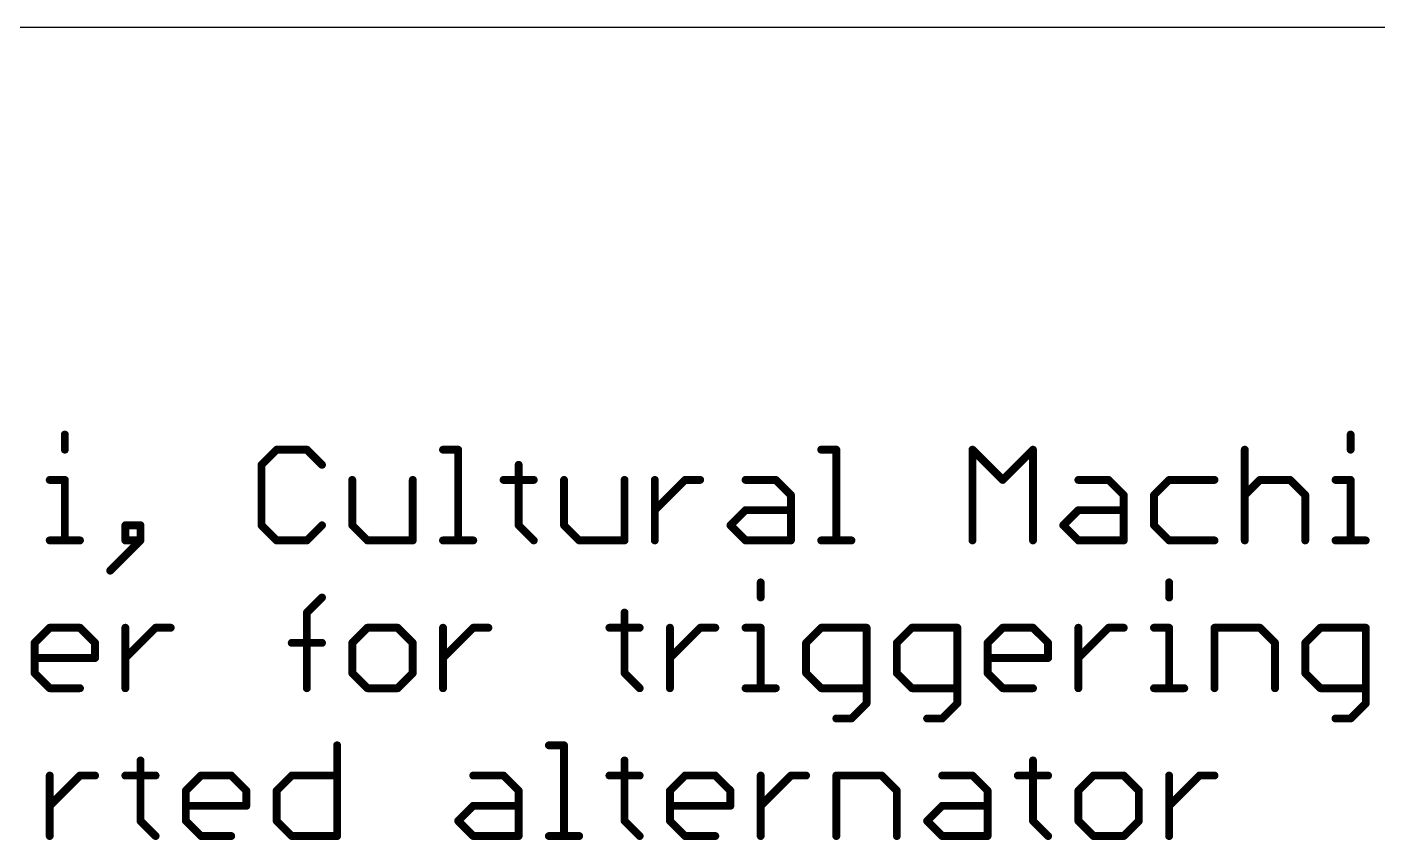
# Model space of a CAD drawing. Extents: x 0 to 88.9, y -10.5 to 54.6.
# Drawn here: x 16.71 to 34.12, y -10.48 to 0 of the extents above; entities that cross this region are included whole.
import ezdxf

# ---------------------------------------------------------------- set-up
doc = ezdxf.new("R2010")
doc.units = 0
doc.layers.add('20', color=7, linetype='CONTINUOUS')
doc.layers.add('44', color=253, linetype='CONTINUOUS')

msp = doc.modelspace()

# ---------------------------------------------------------------- linework, layer by layer
at = {"layer": '20'}
msp.add_line((0, 0), (88.8875, 0), dxfattribs=at)
at = {"layer": '44', "const_width": 0.0508}
for points in [[(17.2274, -5.2524, 1), (17.1765, -5.2524)], [(33.7938, -5.2524, 1), (33.743, -5.2524)], [(17.1765, -5.4473, 1), (17.2274, -5.4473)], [(19.9305, -5.4219, 1), (19.9305, -5.4727)], [(19.9485, -5.4653, 1), (19.9126, -5.4293)], [(20.3383, -5.4293, 1), (20.3024, -5.4653)], [(20.3203, -5.4727, 1), (20.3203, -5.4219)], [(22.0744, -5.4219, 1), (22.0744, -5.4727)], [(22.2947, -5.4473, 1), (22.2439, -5.4473)], [(22.2693, -5.4727, 1), (22.2693, -5.4219)], [(26.9469, -5.4219, 1), (26.9469, -5.4727)], [(27.1672, -5.4473, 1), (27.1164, -5.4473)], [(27.1418, -5.4727, 1), (27.1418, -5.4219)], [(28.9213, -5.4473, 1), (28.8705, -5.4473)], [(28.9139, -5.4293, 1), (28.878, -5.4653)], [(29.7009, -5.4473, 1), (29.6501, -5.4473)], [(29.6935, -5.4653, 1), (29.6576, -5.4293)], [(32.4295, -5.4473, 1), (32.3787, -5.4473)], [(33.743, -5.4473, 1), (33.7938, -5.4473)], [(19.761, -5.6422, 1), (19.7102, -5.6422)], [(19.7177, -5.6242, 1), (19.7536, -5.6602)], [(20.4973, -5.6602, 1), (20.5332, -5.6242)], [(23.0743, -5.6422, 1), (23.0235, -5.6422)], [(17.0071, -5.8117, 1), (17.0071, -5.8625)], [(17.2274, -5.8371, 1), (17.1765, -5.8371)], [(17.202, -5.8625, 1), (17.202, -5.8117)], [(20.9304, -5.8371, 1), (20.8796, -5.8371)], [(21.71, -5.8371, 1), (21.6592, -5.8371)], [(22.854, -5.8117, 1), (22.854, -5.8625)], [(23.2438, -5.8625, 1), (23.2438, -5.8117)], [(23.659, -5.8371, 1), (23.6082, -5.8371)], [(24.4386, -5.8371, 1), (24.3878, -5.8371)], [(24.8284, -5.8371, 1), (24.7776, -5.8371)], [(25.1928, -5.8117, 1), (25.1928, -5.8625)], [(25.2108, -5.8551, 1), (25.1749, -5.8191)], [(25.3877, -5.8625, 1), (25.3877, -5.8117)], [(25.9724, -5.8117, 1), (25.9724, -5.8625)], [(26.3802, -5.8191, 1), (26.3443, -5.8551)], [(26.3622, -5.8625, 1), (26.3622, -5.8117)], [(29.2678, -5.8191, 1), (29.3037, -5.8551)], [(29.2678, -5.8551, 1), (29.3037, -5.8191)], [(30.2602, -5.8117, 1), (30.2602, -5.8625)], [(30.668, -5.8191, 1), (30.632, -5.8551)], [(30.65, -5.8625, 1), (30.65, -5.8117)], [(31.4296, -5.8117, 1), (31.4296, -5.8625)], [(31.4476, -5.8551, 1), (31.4116, -5.8191)], [(32.0143, -5.8625, 1), (32.0143, -5.8117)], [(32.599, -5.8117, 1), (32.599, -5.8625)], [(32.617, -5.8551, 1), (32.581, -5.8191)], [(33.0068, -5.8191, 1), (32.9708, -5.8551)], [(32.9888, -5.8625, 1), (32.9888, -5.8117)], [(33.5735, -5.8117, 1), (33.5735, -5.8625)], [(33.7938, -5.8371, 1), (33.743, -5.8371)], [(33.7684, -5.8625, 1), (33.7684, -5.8117)], [(26.5825, -6.032, 1), (26.5317, -6.032)], [(26.5392, -6.05, 1), (26.5751, -6.014)], [(30.8703, -6.032, 1), (30.8195, -6.032)], [(30.8269, -6.05, 1), (30.8629, -6.014)], [(31.2167, -6.014, 1), (31.2527, -6.05)], [(31.2601, -6.032, 1), (31.2093, -6.032)], [(32.3861, -6.014, 1), (32.4221, -6.05)], [(33.2091, -6.032, 1), (33.1583, -6.032)], [(33.1657, -6.05, 1), (33.2017, -6.014)], [(24.7851, -6.2089, 1), (24.821, -6.2449)], [(25.9724, -6.2015, 1), (25.9724, -6.2523)], [(25.9904, -6.2449, 1), (25.9545, -6.2089)], [(26.5571, -6.2523, 1), (26.5571, -6.2015)], [(30.2602, -6.2015, 1), (30.2602, -6.2523)], [(30.2782, -6.2449, 1), (30.2422, -6.2089)], [(30.8449, -6.2523, 1), (30.8449, -6.2015)], [(17.9815, -6.3964, 1), (17.9815, -6.4472)], [(18.0069, -6.4218, 1), (17.9561, -6.4218)], [(18.2018, -6.4218, 1), (18.151, -6.4218)], [(18.1764, -6.4472, 1), (18.1764, -6.3964)], [(19.7536, -6.4038, 1), (19.7177, -6.4398)], [(19.7102, -6.4218, 1), (19.761, -6.4218)], [(20.5332, -6.4398, 1), (20.4973, -6.4038)], [(20.923, -6.4038, 1), (20.8871, -6.4398)], [(20.8796, -6.4218, 1), (20.9304, -6.4218)], [(23.0669, -6.4038, 1), (23.031, -6.4398)], [(23.0235, -6.4218, 1), (23.0743, -6.4218)], [(23.6516, -6.4038, 1), (23.6157, -6.4398)], [(23.6082, -6.4218, 1), (23.659, -6.4218)], [(25.7955, -6.4038, 1), (25.7596, -6.4398)], [(25.7596, -6.4038, 1), (25.7955, -6.4398)], [(30.0833, -6.4038, 1), (30.0474, -6.4398)], [(30.0474, -6.4038, 1), (30.0833, -6.4398)], [(31.2527, -6.4038, 1), (31.2167, -6.4398)], [(31.2093, -6.4218, 1), (31.2601, -6.4218)], [(17.0071, -6.5913, 1), (17.0071, -6.6421)], [(17.1765, -6.6167, 1), (17.2274, -6.6167)], [(17.3969, -6.6421, 1), (17.3969, -6.5913)], [(17.9815, -6.5913, 1), (17.9815, -6.6421)], [(17.9561, -6.6167, 1), (18.0069, -6.6167)], [(18.151, -6.6167, 1), (18.2018, -6.6167)], [(18.1944, -6.6347, 1), (18.1585, -6.5987)], [(18.1764, -6.6421, 1), (18.1764, -6.5913)], [(19.9305, -6.5913, 1), (19.9305, -6.6421)], [(19.9126, -6.6347, 1), (19.9485, -6.5987)], [(20.3024, -6.5987, 1), (20.3383, -6.6347)], [(20.3203, -6.6421, 1), (20.3203, -6.5913)], [(21.0999, -6.5913, 1), (21.0999, -6.6421)], [(21.082, -6.6347, 1), (21.1179, -6.5987)], [(21.6592, -6.6167, 1), (21.71, -6.6167)], [(21.6846, -6.6421, 1), (21.6846, -6.5913)], [(22.0744, -6.5913, 1), (22.0744, -6.6421)], [(22.2439, -6.6167, 1), (22.2947, -6.6167)], [(22.4642, -6.6421, 1), (22.4642, -6.5913)], [(23.2259, -6.6347, 1), (23.2618, -6.5987)], [(23.8285, -6.5913, 1), (23.8285, -6.6421)], [(23.8106, -6.6347, 1), (23.8465, -6.5987)], [(24.3878, -6.6167, 1), (24.4386, -6.6167)], [(24.4132, -6.6421, 1), (24.4132, -6.5913)], [(24.7776, -6.6167, 1), (24.8284, -6.6167)], [(25.9724, -6.5913, 1), (25.9724, -6.6421)], [(25.9545, -6.6347, 1), (25.9904, -6.5987)], [(26.5317, -6.6167, 1), (26.5825, -6.6167)], [(26.5571, -6.6421, 1), (26.5571, -6.5913)], [(26.9469, -6.5913, 1), (26.9469, -6.6421)], [(27.1164, -6.6167, 1), (27.1672, -6.6167)], [(27.3367, -6.6421, 1), (27.3367, -6.5913)], [(28.8705, -6.6167, 1), (28.9213, -6.6167)], [(29.6501, -6.6167, 1), (29.7009, -6.6167)], [(30.2602, -6.5913, 1), (30.2602, -6.6421)], [(30.2422, -6.6347, 1), (30.2782, -6.5987)], [(30.8195, -6.6167, 1), (30.8703, -6.6167)], [(30.8449, -6.6421, 1), (30.8449, -6.5913)], [(31.4296, -6.5913, 1), (31.4296, -6.6421)], [(31.4116, -6.6347, 1), (31.4476, -6.5987)], [(32.0143, -6.6421, 1), (32.0143, -6.5913)], [(32.3787, -6.6167, 1), (32.4295, -6.6167)], [(33.1583, -6.6167, 1), (33.2091, -6.6167)], [(33.5735, -6.5913, 1), (33.5735, -6.6421)], [(33.743, -6.6167, 1), (33.7938, -6.6167)], [(33.9633, -6.6421, 1), (33.9633, -6.5913)], [(17.7687, -6.9885, 1), (17.8046, -7.0245)], [(26.1927, -7.1574, 1), (26.1419, -7.1574)], [(31.455, -7.1574, 1), (31.4042, -7.1574)], [(20.5332, -7.3703, 1), (20.4973, -7.3343)], [(26.1419, -7.3523, 1), (26.1927, -7.3523)], [(31.4042, -7.3523, 1), (31.455, -7.3523)], [(20.3457, -7.5472, 1), (20.2949, -7.5472)], [(20.3024, -7.5292, 1), (20.3383, -7.5652)], [(24.4386, -7.5472, 1), (24.3878, -7.5472)], [(17.007, -7.7167, 1), (17.007, -7.7675)], [(17.025, -7.7601, 1), (16.9891, -7.7241)], [(17.4148, -7.7241, 1), (17.3789, -7.7601)], [(17.3968, -7.7675, 1), (17.3968, -7.7167)], [(18.0069, -7.7421, 1), (17.9561, -7.7421)], [(18.3713, -7.7167, 1), (18.3713, -7.7675)], [(18.3893, -7.7601, 1), (18.3534, -7.7241)], [(18.5662, -7.7675, 1), (18.5662, -7.7167)], [(21.0999, -7.7167, 1), (21.0999, -7.7675)], [(21.1179, -7.7601, 1), (21.082, -7.7241)], [(21.5077, -7.7241, 1), (21.4718, -7.7601)], [(21.4897, -7.7675, 1), (21.4897, -7.7167)], [(22.0998, -7.7421, 1), (22.049, -7.7421)], [(22.4642, -7.7167, 1), (22.4642, -7.7675)], [(22.4822, -7.7601, 1), (22.4463, -7.7241)], [(22.6591, -7.7675, 1), (22.6591, -7.7167)], [(24.2183, -7.7167, 1), (24.2183, -7.7675)], [(24.6081, -7.7675, 1), (24.6081, -7.7167)], [(25.0233, -7.7421, 1), (24.9725, -7.7421)], [(25.3877, -7.7167, 1), (25.3877, -7.7675)], [(25.4057, -7.7601, 1), (25.3698, -7.7241)], [(25.5826, -7.7675, 1), (25.5826, -7.7167)], [(25.9724, -7.7167, 1), (25.9724, -7.7675)], [(26.1927, -7.7421, 1), (26.1419, -7.7421)], [(26.1673, -7.7675, 1), (26.1673, -7.7167)], [(26.9469, -7.7167, 1), (26.9469, -7.7675)], [(26.9649, -7.7601, 1), (26.929, -7.7241)], [(27.557, -7.7421, 1), (27.5062, -7.7421)], [(27.5316, -7.7675, 1), (27.5316, -7.7167)], [(28.1163, -7.7167, 1), (28.1163, -7.7675)], [(28.1343, -7.7601, 1), (28.0984, -7.7241)], [(28.7264, -7.7421, 1), (28.6756, -7.7421)], [(28.701, -7.7675, 1), (28.701, -7.7167)], [(29.2857, -7.7167, 1), (29.2857, -7.7675)], [(29.3037, -7.7601, 1), (29.2677, -7.7241)], [(29.6935, -7.7241, 1), (29.6575, -7.7601)], [(29.6755, -7.7675, 1), (29.6755, -7.7167)], [(30.2856, -7.7421, 1), (30.2348, -7.7421)], [(30.65, -7.7167, 1), (30.65, -7.7675)], [(30.668, -7.7601, 1), (30.632, -7.7241)], [(30.8449, -7.7675, 1), (30.8449, -7.7167)], [(31.2347, -7.7167, 1), (31.2347, -7.7675)], [(31.455, -7.7421, 1), (31.4042, -7.7421)], [(31.4296, -7.7675, 1), (31.4296, -7.7167)], [(32.0397, -7.7421, 1), (31.9889, -7.7421)], [(32.0143, -7.7167, 1), (32.0143, -7.7675)], [(32.617, -7.7241, 1), (32.581, -7.7601)], [(32.599, -7.7675, 1), (32.599, -7.7167)], [(33.3786, -7.7167, 1), (33.3786, -7.7675)], [(33.3966, -7.7601, 1), (33.3606, -7.7241)], [(33.9887, -7.7421, 1), (33.9379, -7.7421)], [(33.9633, -7.7675, 1), (33.9633, -7.7167)], [(16.8376, -7.937, 1), (16.7867, -7.937)], [(16.7942, -7.919, 1), (16.8301, -7.955)], [(17.6171, -7.937, 1), (17.5663, -7.937)], [(17.5738, -7.955, 1), (17.6097, -7.919)], [(20.1254, -7.9116, 1), (20.1254, -7.9624)], [(20.5152, -7.9624, 1), (20.5152, -7.9116)], [(20.9304, -7.937, 1), (20.8796, -7.937)], [(20.8871, -7.919, 1), (20.923, -7.955)], [(21.71, -7.937, 1), (21.6592, -7.937)], [(21.6667, -7.955, 1), (21.7026, -7.919)], [(26.7774, -7.937, 1), (26.7266, -7.937)], [(26.7341, -7.919, 1), (26.77, -7.955)], [(27.9468, -7.937, 1), (27.896, -7.937)], [(27.9035, -7.919, 1), (27.9394, -7.955)], [(29.1162, -7.937, 1), (29.0654, -7.937)], [(29.0729, -7.919, 1), (29.1088, -7.955)], [(29.8958, -7.937, 1), (29.845, -7.937)], [(29.8524, -7.955, 1), (29.8884, -7.919)], [(32.8193, -7.937, 1), (32.7685, -7.937)], [(32.7759, -7.955, 1), (32.8119, -7.919)], [(33.1657, -7.919, 1), (33.2017, -7.955)], [(33.2091, -7.937, 1), (33.1583, -7.937)], [(16.8121, -8.1065, 1), (16.8121, -8.1573)], [(17.5663, -8.1319, 1), (17.6171, -8.1319)], [(17.5917, -8.1573, 1), (17.5917, -8.1065)], [(17.9636, -8.1139, 1), (17.9995, -8.1499)], [(22.0565, -8.1139, 1), (22.0924, -8.1499)], [(24.98, -8.1139, 1), (25.0159, -8.1499)], [(29.0908, -8.1065, 1), (29.0908, -8.1573)], [(29.845, -8.1319, 1), (29.8958, -8.1319)], [(29.8704, -8.1573, 1), (29.8704, -8.1065)], [(30.2422, -8.1139, 1), (30.2782, -8.1499)], [(16.8301, -8.3088, 1), (16.7942, -8.3448)], [(16.7867, -8.3268, 1), (16.8376, -8.3268)], [(20.923, -8.3088, 1), (20.8871, -8.3448)], [(20.8796, -8.3268, 1), (20.9304, -8.3268)], [(21.6592, -8.3268, 1), (21.71, -8.3268)], [(21.7026, -8.3448, 1), (21.6667, -8.3088)], [(24.4312, -8.3088, 1), (24.3953, -8.3448)], [(24.3878, -8.3268, 1), (24.4386, -8.3268)], [(26.77, -8.3088, 1), (26.7341, -8.3448)], [(26.7266, -8.3268, 1), (26.7774, -8.3268)], [(27.9394, -8.3088, 1), (27.9035, -8.3448)], [(27.896, -8.3268, 1), (27.9468, -8.3268)], [(29.1088, -8.3088, 1), (29.0729, -8.3448)], [(29.0654, -8.3268, 1), (29.1162, -8.3268)], [(33.2017, -8.3088, 1), (33.1657, -8.3448)], [(33.1583, -8.3268, 1), (33.2091, -8.3268)], [(17.007, -8.4963, 1), (17.007, -8.5471)], [(16.9891, -8.5397, 1), (17.025, -8.5037)], [(17.3968, -8.5471, 1), (17.3968, -8.4963)], [(17.9561, -8.5217, 1), (18.0069, -8.5217)], [(20.2949, -8.5217, 1), (20.3457, -8.5217)], [(21.0999, -8.4963, 1), (21.0999, -8.5471)], [(21.082, -8.5397, 1), (21.1179, -8.5037)], [(21.4718, -8.5037, 1), (21.5077, -8.5397)], [(21.4897, -8.5471, 1), (21.4897, -8.4963)], [(22.049, -8.5217, 1), (22.0998, -8.5217)], [(24.5902, -8.5397, 1), (24.6261, -8.5037)], [(24.9725, -8.5217, 1), (25.0233, -8.5217)], [(25.9724, -8.4963, 1), (25.9724, -8.5471)], [(26.1419, -8.5217, 1), (26.1927, -8.5217)], [(26.3622, -8.5471, 1), (26.3622, -8.4963)], [(26.9469, -8.4963, 1), (26.9469, -8.5471)], [(26.929, -8.5397, 1), (26.9649, -8.5037)], [(27.5316, -8.5471, 1), (27.5316, -8.4963)], [(28.1163, -8.4963, 1), (28.1163, -8.5471)], [(28.0984, -8.5397, 1), (28.1343, -8.5037)], [(28.701, -8.5471, 1), (28.701, -8.4963)], [(29.2857, -8.4963, 1), (29.2857, -8.5471)], [(29.2677, -8.5397, 1), (29.3037, -8.5037)], [(29.6755, -8.5471, 1), (29.6755, -8.4963)], [(30.2348, -8.5217, 1), (30.2856, -8.5217)], [(31.2347, -8.4963, 1), (31.2347, -8.5471)], [(31.4042, -8.5217, 1), (31.455, -8.5217)], [(31.6245, -8.5471, 1), (31.6245, -8.4963)], [(31.9889, -8.5217, 1), (32.0397, -8.5217)], [(32.7685, -8.5217, 1), (32.8193, -8.5217)], [(33.3786, -8.4963, 1), (33.3786, -8.5471)], [(33.3606, -8.5397, 1), (33.3966, -8.5037)], [(33.9633, -8.5471, 1), (33.9633, -8.4963)], [(27.5062, -8.7166, 1), (27.557, -8.7166)], [(27.5496, -8.7346, 1), (27.5137, -8.6986)], [(28.6756, -8.7166, 1), (28.7264, -8.7166)], [(28.719, -8.7346, 1), (28.6831, -8.6986)], [(33.9379, -8.7166, 1), (33.9887, -8.7166)], [(33.9813, -8.7346, 1), (33.9453, -8.6986)], [(27.1418, -8.8861, 1), (27.1418, -8.9369)], [(27.3188, -8.8935, 1), (27.3547, -8.9295)], [(27.3367, -8.9369, 1), (27.3367, -8.8861)], [(28.3112, -8.8861, 1), (28.3112, -8.9369)], [(28.4882, -8.8935, 1), (28.5241, -8.9295)], [(28.5061, -8.9369, 1), (28.5061, -8.8861)], [(33.5735, -8.8861, 1), (33.5735, -8.9369)], [(33.7504, -8.8935, 1), (33.7864, -8.9295)], [(33.7684, -8.9369, 1), (33.7684, -8.8861)], [(20.7355, -9.2573, 1), (20.6847, -9.2573)], [(23.4387, -9.2319, 1), (23.4387, -9.2827)], [(23.659, -9.2573, 1), (23.6082, -9.2573)], [(23.6336, -9.2827, 1), (23.6336, -9.2319)], [(18.2018, -9.4522, 1), (18.151, -9.4522)], [(24.4386, -9.4522, 1), (24.3878, -9.4522)], [(29.7009, -9.4522, 1), (29.6501, -9.4522)], [(17.0325, -9.6471, 1), (16.9817, -9.6471)], [(17.3969, -9.6217, 1), (17.3969, -9.6725)], [(17.4148, -9.6651, 1), (17.3789, -9.6291)], [(17.5918, -9.6725, 1), (17.5918, -9.6217)], [(17.9816, -9.6217, 1), (17.9816, -9.6725)], [(18.3713, -9.6725, 1), (18.3713, -9.6217)], [(18.956, -9.6217, 1), (18.956, -9.6725)], [(18.974, -9.6651, 1), (18.9381, -9.6291)], [(19.3638, -9.6291, 1), (19.3279, -9.6651)], [(19.3458, -9.6725, 1), (19.3458, -9.6217)], [(20.1254, -9.6217, 1), (20.1254, -9.6725)], [(20.1434, -9.6651, 1), (20.1075, -9.6291)], [(20.7101, -9.6725, 1), (20.7101, -9.6217)], [(22.4642, -9.6217, 1), (22.4642, -9.6725)], [(22.872, -9.6291, 1), (22.8361, -9.6651)], [(22.854, -9.6725, 1), (22.854, -9.6217)], [(24.2183, -9.6217, 1), (24.2183, -9.6725)], [(24.6081, -9.6725, 1), (24.6081, -9.6217)], [(25.1928, -9.6217, 1), (25.1928, -9.6725)], [(25.2108, -9.6651, 1), (25.1749, -9.6291)], [(25.6006, -9.6291, 1), (25.5647, -9.6651)], [(25.5826, -9.6725, 1), (25.5826, -9.6217)], [(26.1927, -9.6471, 1), (26.1419, -9.6471)], [(26.5571, -9.6217, 1), (26.5571, -9.6725)], [(26.5751, -9.6651, 1), (26.5392, -9.6291)], [(26.752, -9.6725, 1), (26.752, -9.6217)], [(27.1672, -9.6471, 1), (27.1164, -9.6471)], [(27.1418, -9.6217, 1), (27.1418, -9.6725)], [(27.7445, -9.6291, 1), (27.7086, -9.6651)], [(27.7265, -9.6725, 1), (27.7265, -9.6217)], [(28.5061, -9.6217, 1), (28.5061, -9.6725)], [(28.9139, -9.6291, 1), (28.878, -9.6651)], [(28.8959, -9.6725, 1), (28.8959, -9.6217)], [(29.4806, -9.6217, 1), (29.4806, -9.6725)], [(29.8704, -9.6725, 1), (29.8704, -9.6217)], [(30.4551, -9.6217, 1), (30.4551, -9.6725)], [(30.4731, -9.6651, 1), (30.4371, -9.6291)], [(30.8629, -9.6291, 1), (30.8269, -9.6651)], [(30.8449, -9.6725, 1), (30.8449, -9.6217)], [(31.455, -9.6471, 1), (31.4042, -9.6471)], [(31.8194, -9.6217, 1), (31.8194, -9.6725)], [(31.8374, -9.6651, 1), (31.8014, -9.6291)], [(32.0143, -9.6725, 1), (32.0143, -9.6217)], [(18.7865, -9.842, 1), (18.7357, -9.842)], [(18.7432, -9.824, 1), (18.7791, -9.86)], [(19.5661, -9.842, 1), (19.5153, -9.842)], [(19.5228, -9.86, 1), (19.5587, -9.824)], [(19.9559, -9.842, 1), (19.9051, -9.842)], [(19.9126, -9.824, 1), (19.9485, -9.86)], [(23.0743, -9.842, 1), (23.0235, -9.842)], [(23.031, -9.86, 1), (23.0669, -9.824)], [(25.0233, -9.842, 1), (24.9725, -9.842)], [(24.98, -9.824, 1), (25.0159, -9.86)], [(25.8029, -9.842, 1), (25.7521, -9.842)], [(25.7596, -9.86, 1), (25.7955, -9.824)], [(27.9468, -9.842, 1), (27.896, -9.842)], [(27.9035, -9.86, 1), (27.9394, -9.824)], [(29.1162, -9.842, 1), (29.0654, -9.842)], [(29.0729, -9.86, 1), (29.1088, -9.824)], [(30.2856, -9.842, 1), (30.2348, -9.842)], [(30.2423, -9.824, 1), (30.2782, -9.86)], [(31.0652, -9.842, 1), (31.0144, -9.842)], [(31.0218, -9.86, 1), (31.0578, -9.824)], [(16.9891, -10.0189, 1), (17.025, -10.0549)], [(18.7611, -10.0115, 1), (18.7611, -10.0623)], [(19.5153, -10.0369, 1), (19.5661, -10.0369)], [(19.5407, -10.0623, 1), (19.5407, -10.0115)], [(22.4642, -10.0115, 1), (22.4642, -10.0623)], [(22.4822, -10.0549, 1), (22.4463, -10.0189)], [(23.0489, -10.0623, 1), (23.0489, -10.0115)], [(24.9979, -10.0115, 1), (24.9979, -10.0623)], [(25.7521, -10.0369, 1), (25.8029, -10.0369)], [(25.7775, -10.0623, 1), (25.7775, -10.0115)], [(26.1494, -10.0189, 1), (26.1853, -10.0549)], [(28.5061, -10.0115, 1), (28.5061, -10.0623)], [(28.5241, -10.0549, 1), (28.4882, -10.0189)], [(29.0908, -10.0623, 1), (29.0908, -10.0115)], [(31.4116, -10.0189, 1), (31.4476, -10.0549)], [(18.1944, -10.2138, 1), (18.1585, -10.2498)], [(18.151, -10.2318, 1), (18.2018, -10.2318)], [(18.7791, -10.2138, 1), (18.7432, -10.2498)], [(18.7357, -10.2318, 1), (18.7865, -10.2318)], [(19.9485, -10.2138, 1), (19.9126, -10.2498)], [(19.9051, -10.2318, 1), (19.9559, -10.2318)], [(22.2873, -10.2138, 1), (22.2514, -10.2498)], [(22.2514, -10.2138, 1), (22.2873, -10.2498)], [(24.4312, -10.2138, 1), (24.3953, -10.2498)], [(24.3878, -10.2318, 1), (24.4386, -10.2318)], [(25.0159, -10.2138, 1), (24.98, -10.2498)], [(24.9725, -10.2318, 1), (25.0233, -10.2318)], [(28.3292, -10.2138, 1), (28.2933, -10.2498)], [(28.2933, -10.2138, 1), (28.3292, -10.2498)], [(29.6935, -10.2138, 1), (29.6576, -10.2498)], [(29.6501, -10.2318, 1), (29.7009, -10.2318)], [(30.2782, -10.2138, 1), (30.2423, -10.2498)], [(30.2348, -10.2318, 1), (30.2856, -10.2318)], [(31.0144, -10.2318, 1), (31.0652, -10.2318)], [(31.0578, -10.2498, 1), (31.0218, -10.2138)], [(16.9817, -10.4267, 1), (17.0325, -10.4267)], [(18.3534, -10.4447, 1), (18.3893, -10.4087)], [(18.956, -10.4013, 1), (18.956, -10.4521)], [(18.9381, -10.4447, 1), (18.974, -10.4087)], [(19.3458, -10.4521, 1), (19.3458, -10.4013)], [(20.1254, -10.4013, 1), (20.1254, -10.4521)], [(20.1075, -10.4447, 1), (20.1434, -10.4087)], [(20.6847, -10.4267, 1), (20.7355, -10.4267)], [(20.7101, -10.4521, 1), (20.7101, -10.4013)], [(22.4642, -10.4013, 1), (22.4642, -10.4521)], [(22.4463, -10.4447, 1), (22.4822, -10.4087)], [(23.0235, -10.4267, 1), (23.0743, -10.4267)], [(23.0489, -10.4521, 1), (23.0489, -10.4013)], [(23.4387, -10.4013, 1), (23.4387, -10.4521)], [(23.6082, -10.4267, 1), (23.659, -10.4267)], [(23.8285, -10.4521, 1), (23.8285, -10.4013)], [(24.5902, -10.4447, 1), (24.6261, -10.4087)], [(25.1928, -10.4013, 1), (25.1928, -10.4521)], [(25.1749, -10.4447, 1), (25.2108, -10.4087)], [(25.5826, -10.4521, 1), (25.5826, -10.4013)], [(26.1419, -10.4267, 1), (26.1927, -10.4267)], [(27.1164, -10.4267, 1), (27.1672, -10.4267)], [(27.896, -10.4267, 1), (27.9468, -10.4267)], [(28.5061, -10.4013, 1), (28.5061, -10.4521)], [(28.4882, -10.4447, 1), (28.5241, -10.4087)], [(29.0654, -10.4267, 1), (29.1162, -10.4267)], [(29.0908, -10.4521, 1), (29.0908, -10.4013)], [(29.8525, -10.4447, 1), (29.8884, -10.4087)], [(30.4551, -10.4013, 1), (30.4551, -10.4521)], [(30.4371, -10.4447, 1), (30.4731, -10.4087)], [(30.8269, -10.4087, 1), (30.8629, -10.4447)], [(30.8449, -10.4521, 1), (30.8449, -10.4013)], [(31.4042, -10.4267, 1), (31.455, -10.4267)]]:
    msp.add_lwpolyline(points, format="xyb", dxfattribs=at)
at = {"layer": '44', "const_width": 0.1016}
for points in [[(17.202, -5.2524), (17.202, -5.4473)], [(33.7684, -5.2524), (33.7684, -5.4473)], [(19.9305, -5.4473), (19.7356, -5.6422)], [(20.3203, -5.4473), (19.9305, -5.4473)], [(20.5152, -5.6422), (20.3203, -5.4473)], [(22.0744, -5.4473), (22.2693, -5.4473)], [(22.2693, -5.4473), (22.2693, -6.6167)], [(26.9469, -5.4473), (27.1418, -5.4473)], [(27.1418, -5.4473), (27.1418, -6.6167)], [(28.8959, -6.6167), (28.8959, -5.4473)], [(28.8959, -5.4473), (29.2857, -5.8371)], [(29.2857, -5.8371), (29.6755, -5.4473)], [(29.6755, -5.4473), (29.6755, -6.6167)], [(32.4041, -5.4473), (32.4041, -6.6167)], [(19.7356, -5.6422), (19.7356, -6.4218)], [(23.0489, -5.6422), (23.0489, -6.4218)], [(17.0071, -5.8371), (17.202, -5.8371)], [(17.202, -5.8371), (17.202, -6.6167)], [(20.905, -5.8371), (20.905, -6.4218)], [(21.6846, -6.6167), (21.6846, -5.8371)], [(22.854, -5.8371), (23.2438, -5.8371)], [(23.6336, -5.8371), (23.6336, -6.4218)], [(24.4132, -6.6167), (24.4132, -5.8371)], [(24.803, -6.6167), (24.803, -5.8371)], [(24.803, -6.2269), (25.1928, -5.8371)], [(25.1928, -5.8371), (25.3877, -5.8371)], [(25.9724, -5.8371), (26.3622, -5.8371)], [(26.3622, -5.8371), (26.5571, -6.032)], [(30.2602, -5.8371), (30.65, -5.8371)], [(30.65, -5.8371), (30.8449, -6.032)], [(31.4296, -5.8371), (31.2347, -6.032)], [(32.0143, -5.8371), (31.4296, -5.8371)], [(32.4041, -6.032), (32.599, -5.8371)], [(32.599, -5.8371), (32.9888, -5.8371)], [(32.9888, -5.8371), (33.1837, -6.032)], [(33.5735, -5.8371), (33.7684, -5.8371)], [(33.7684, -5.8371), (33.7684, -6.6167)], [(26.5571, -6.032), (26.5571, -6.6167)], [(30.8449, -6.032), (30.8449, -6.6167)], [(31.2347, -6.032), (31.2347, -6.4218)], [(33.1837, -6.032), (33.1837, -6.6167)], [(25.7775, -6.4218), (25.9724, -6.2269)], [(25.9724, -6.2269), (26.5571, -6.2269)], [(30.0653, -6.4218), (30.2602, -6.2269)], [(30.2602, -6.2269), (30.8449, -6.2269)], [(18.1764, -6.4218), (17.9815, -6.4218)], [(17.9815, -6.4218), (17.9815, -6.6167)], [(18.1764, -6.6167), (18.1764, -6.4218)], [(19.7356, -6.4218), (19.9305, -6.6167)], [(20.3203, -6.6167), (20.5152, -6.4218)], [(20.905, -6.4218), (21.0999, -6.6167)], [(23.0489, -6.4218), (23.2438, -6.6167)], [(23.6336, -6.4218), (23.8285, -6.6167)], [(25.9724, -6.6167), (25.7775, -6.4218)], [(30.2602, -6.6167), (30.0653, -6.4218)], [(31.2347, -6.4218), (31.4296, -6.6167)], [(17.0071, -6.6167), (17.3969, -6.6167)], [(17.7867, -7.0065), (18.1764, -6.6167)], [(17.9815, -6.6167), (18.1764, -6.6167)], [(19.9305, -6.6167), (20.3203, -6.6167)], [(21.0999, -6.6167), (21.6846, -6.6167)], [(22.0744, -6.6167), (22.4642, -6.6167)], [(23.8285, -6.6167), (24.4132, -6.6167)], [(26.5571, -6.6167), (25.9724, -6.6167)], [(26.9469, -6.6167), (27.3367, -6.6167)], [(30.8449, -6.6167), (30.2602, -6.6167)], [(31.4296, -6.6167), (32.0143, -6.6167)], [(33.5735, -6.6167), (33.9633, -6.6167)], [(26.1673, -7.1574), (26.1673, -7.3523)], [(31.4296, -7.1574), (31.4296, -7.3523)], [(20.3203, -7.5472), (20.5152, -7.3523)], [(20.3203, -8.5217), (20.3203, -7.5472)], [(24.4132, -7.5472), (24.4132, -8.3268)], [(16.8121, -7.937), (17.007, -7.7421)], [(17.007, -7.7421), (17.3968, -7.7421)], [(17.3968, -7.7421), (17.5917, -7.937)], [(17.9815, -8.5217), (17.9815, -7.7421)], [(17.9815, -8.1319), (18.3713, -7.7421)], [(18.3713, -7.7421), (18.5662, -7.7421)], [(21.0999, -7.7421), (20.905, -7.937)], [(21.4897, -7.7421), (21.0999, -7.7421)], [(21.6846, -7.937), (21.4897, -7.7421)], [(22.0744, -8.5217), (22.0744, -7.7421)], [(22.0744, -8.1319), (22.4642, -7.7421)], [(22.4642, -7.7421), (22.6591, -7.7421)], [(24.2183, -7.7421), (24.6081, -7.7421)], [(24.9979, -8.5217), (24.9979, -7.7421)], [(24.9979, -8.1319), (25.3877, -7.7421)], [(25.3877, -7.7421), (25.5826, -7.7421)], [(25.9724, -7.7421), (26.1673, -7.7421)], [(26.1673, -7.7421), (26.1673, -8.5217)], [(26.9469, -7.7421), (26.752, -7.937)], [(27.5316, -7.7421), (26.9469, -7.7421)], [(27.5316, -8.7166), (27.5316, -7.7421)], [(28.1163, -7.7421), (27.9214, -7.937)], [(28.701, -7.7421), (28.1163, -7.7421)], [(28.701, -8.7166), (28.701, -7.7421)], [(29.0908, -7.937), (29.2857, -7.7421)], [(29.2857, -7.7421), (29.6755, -7.7421)], [(29.6755, -7.7421), (29.8704, -7.937)], [(30.2602, -8.5217), (30.2602, -7.7421)], [(30.2602, -8.1319), (30.65, -7.7421)], [(30.65, -7.7421), (30.8449, -7.7421)], [(31.2347, -7.7421), (31.4296, -7.7421)], [(31.4296, -7.7421), (31.4296, -8.5217)], [(32.0143, -8.5217), (32.0143, -7.7421)], [(32.0143, -7.7421), (32.599, -7.7421)], [(32.599, -7.7421), (32.7939, -7.937)], [(33.3786, -7.7421), (33.1837, -7.937)], [(33.9633, -7.7421), (33.3786, -7.7421)], [(33.9633, -8.7166), (33.9633, -7.7421)], [(16.8121, -8.3268), (16.8121, -7.937)], [(17.5917, -7.937), (17.5917, -8.1319)], [(20.1254, -7.937), (20.5152, -7.937)], [(20.905, -7.937), (20.905, -8.3268)], [(21.6846, -8.3268), (21.6846, -7.937)], [(26.752, -7.937), (26.752, -8.3268)], [(27.9214, -7.937), (27.9214, -8.3268)], [(29.0908, -8.3268), (29.0908, -7.937)], [(29.8704, -7.937), (29.8704, -8.1319)], [(32.7939, -7.937), (32.7939, -8.5217)], [(33.1837, -7.937), (33.1837, -8.3268)], [(17.5917, -8.1319), (16.8121, -8.1319)], [(29.8704, -8.1319), (29.0908, -8.1319)], [(17.007, -8.5217), (16.8121, -8.3268)], [(20.905, -8.3268), (21.0999, -8.5217)], [(21.4897, -8.5217), (21.6846, -8.3268)], [(24.4132, -8.3268), (24.6081, -8.5217)], [(26.752, -8.3268), (26.9469, -8.5217)], [(27.9214, -8.3268), (28.1163, -8.5217)], [(29.2857, -8.5217), (29.0908, -8.3268)], [(33.1837, -8.3268), (33.3786, -8.5217)], [(17.3968, -8.5217), (17.007, -8.5217)], [(21.0999, -8.5217), (21.4897, -8.5217)], [(25.9724, -8.5217), (26.3622, -8.5217)], [(26.9469, -8.5217), (27.5316, -8.5217)], [(28.1163, -8.5217), (28.701, -8.5217)], [(29.6755, -8.5217), (29.2857, -8.5217)], [(31.2347, -8.5217), (31.6245, -8.5217)], [(33.3786, -8.5217), (33.9633, -8.5217)], [(27.3367, -8.9115), (27.5316, -8.7166)], [(28.5061, -8.9115), (28.701, -8.7166)], [(33.7684, -8.9115), (33.9633, -8.7166)], [(27.1418, -8.9115), (27.3367, -8.9115)], [(28.3112, -8.9115), (28.5061, -8.9115)], [(33.5735, -8.9115), (33.7684, -8.9115)], [(20.7101, -9.2573), (20.7101, -10.4267)], [(23.4387, -9.2573), (23.6336, -9.2573)], [(23.6336, -9.2573), (23.6336, -10.4267)], [(18.1764, -9.4522), (18.1764, -10.2318)], [(24.4132, -9.4522), (24.4132, -10.2318)], [(29.6755, -9.4522), (29.6755, -10.2318)], [(17.0071, -10.4267), (17.0071, -9.6471)], [(17.0071, -10.0369), (17.3969, -9.6471)], [(17.3969, -9.6471), (17.5918, -9.6471)], [(17.9816, -9.6471), (18.3713, -9.6471)], [(18.7611, -9.842), (18.956, -9.6471)], [(18.956, -9.6471), (19.3458, -9.6471)], [(19.3458, -9.6471), (19.5407, -9.842)], [(19.9305, -9.842), (20.1254, -9.6471)], [(20.1254, -9.6471), (20.7101, -9.6471)], [(22.4642, -9.6471), (22.854, -9.6471)], [(22.854, -9.6471), (23.0489, -9.842)], [(24.2183, -9.6471), (24.6081, -9.6471)], [(24.9979, -9.842), (25.1928, -9.6471)], [(25.1928, -9.6471), (25.5826, -9.6471)], [(25.5826, -9.6471), (25.7775, -9.842)], [(26.1673, -10.4267), (26.1673, -9.6471)], [(26.1673, -10.0369), (26.5571, -9.6471)], [(26.5571, -9.6471), (26.752, -9.6471)], [(27.1418, -10.4267), (27.1418, -9.6471)], [(27.1418, -9.6471), (27.7265, -9.6471)], [(27.7265, -9.6471), (27.9214, -9.842)], [(28.5061, -9.6471), (28.8959, -9.6471)], [(28.8959, -9.6471), (29.0908, -9.842)], [(29.4806, -9.6471), (29.8704, -9.6471)], [(30.4551, -9.6471), (30.2602, -9.842)], [(30.8449, -9.6471), (30.4551, -9.6471)], [(31.0398, -9.842), (30.8449, -9.6471)], [(31.4296, -10.4267), (31.4296, -9.6471)], [(31.4296, -10.0369), (31.8194, -9.6471)], [(31.8194, -9.6471), (32.0143, -9.6471)], [(18.7611, -10.2318), (18.7611, -9.842)], [(19.5407, -9.842), (19.5407, -10.0369)], [(19.9305, -10.2318), (19.9305, -9.842)], [(23.0489, -9.842), (23.0489, -10.4267)], [(24.9979, -10.2318), (24.9979, -9.842)], [(25.7775, -9.842), (25.7775, -10.0369)], [(27.9214, -9.842), (27.9214, -10.4267)], [(29.0908, -9.842), (29.0908, -10.4267)], [(30.2602, -9.842), (30.2602, -10.2318)], [(31.0398, -10.2318), (31.0398, -9.842)], [(19.5407, -10.0369), (18.7611, -10.0369)], [(22.2693, -10.2318), (22.4642, -10.0369)], [(22.4642, -10.0369), (23.0489, -10.0369)], [(25.7775, -10.0369), (24.9979, -10.0369)], [(28.3112, -10.2318), (28.5061, -10.0369)], [(28.5061, -10.0369), (29.0908, -10.0369)], [(18.1764, -10.2318), (18.3713, -10.4267)], [(18.956, -10.4267), (18.7611, -10.2318)], [(20.1254, -10.4267), (19.9305, -10.2318)], [(22.4642, -10.4267), (22.2693, -10.2318)], [(24.4132, -10.2318), (24.6081, -10.4267)], [(25.1928, -10.4267), (24.9979, -10.2318)], [(28.5061, -10.4267), (28.3112, -10.2318)], [(29.6755, -10.2318), (29.8704, -10.4267)], [(30.2602, -10.2318), (30.4551, -10.4267)], [(30.8449, -10.4267), (31.0398, -10.2318)], [(19.3458, -10.4267), (18.956, -10.4267)], [(20.7101, -10.4267), (20.1254, -10.4267)], [(23.0489, -10.4267), (22.4642, -10.4267)], [(23.4387, -10.4267), (23.8285, -10.4267)], [(25.5826, -10.4267), (25.1928, -10.4267)], [(29.0908, -10.4267), (28.5061, -10.4267)], [(30.4551, -10.4267), (30.8449, -10.4267)]]:
    msp.add_lwpolyline(points, dxfattribs=at)

doc.saveas('drawing.dxf')
